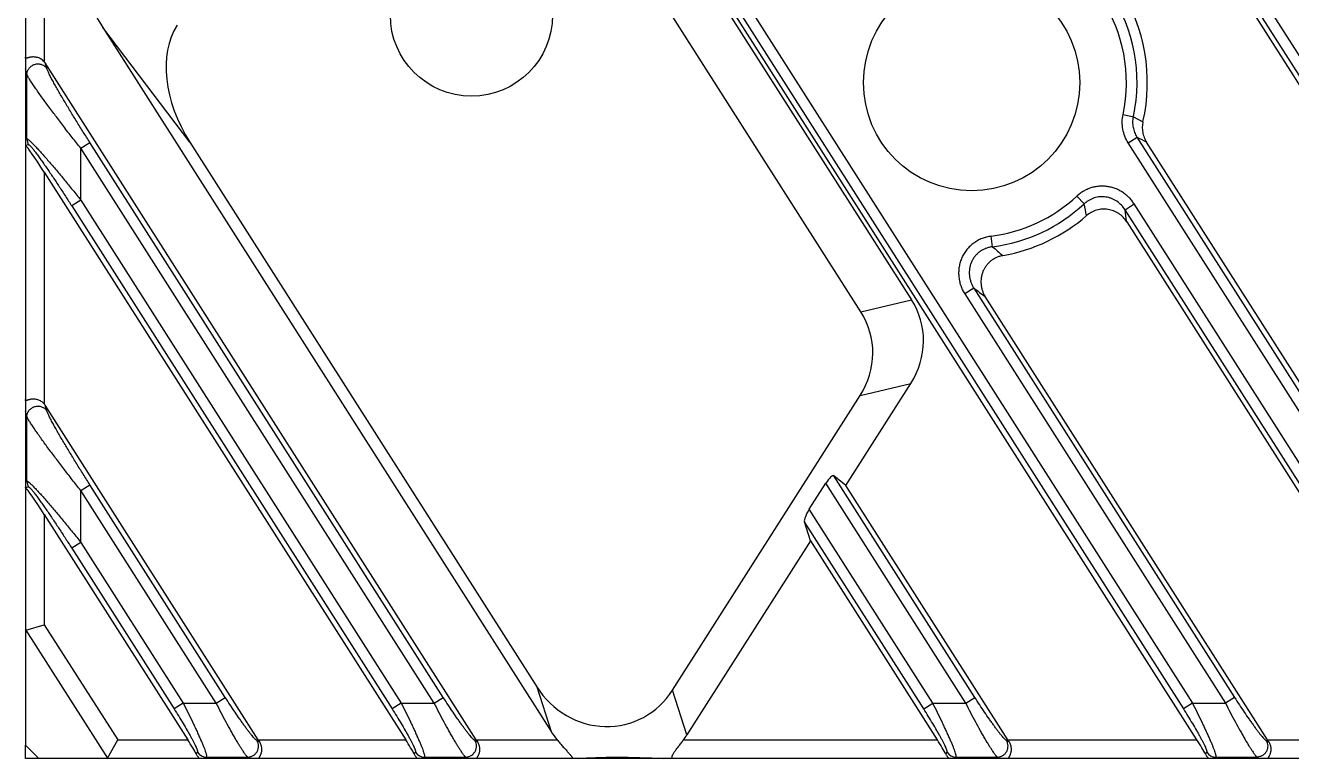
# Model space of a CAD drawing. Header units: millimetres. Extents: x 562 to 17351, y 2396 to 6995.
# Drawn here: x 2466.52 to 2513.36, y 3507.95 to 3535.07 of the extents above; entities that cross this region are included whole.
import ezdxf

# ---------------------------------------------------------------- set-up
doc = ezdxf.new("R2010")
doc.units = ezdxf.units.MM
doc.layers.add('_88746', color=7, linetype='Continuous')

msp = doc.modelspace()

# ---------------------------------------------------------------- linework, layer by layer
at = {"color": 7, "linetype": 'Continuous'}
for p, q in [((2466.52, 3845.454), (2466.52, 3508.454)), ((2470.93, 3599.905), (2529.063, 3508.654)), ((2528.56, 3509.791), (2472.544, 3597.719)), ((2528.896, 3510.005), (2472.88, 3597.933)), ((2509.855, 3508.654), (2467.22, 3575.579)), ((2468.235, 3574.333), (2509.352, 3509.791)), ((2468.571, 3574.547), (2509.688, 3510.005)), ((2484.747, 3547.764), (2499.298, 3524.924)), ((2467.22, 3545.428), (2467.22, 3533.728)), ((2497.425, 3524.477), (2486.632, 3541.418)), ((2472.605, 3530.749), (2469.381, 3534.995)), ((2469.381, 3534.995), (2485.971, 3508.954)), ((2466.579, 3533.265), (2466.52, 3533.467)), ((2483.198, 3508.654), (2467.254, 3533.681)), ((2467.313, 3533.479), (2467.254, 3533.681)), ((2466.579, 3530.873), (2466.579, 3533.265)), ((2507.12, 3531.772), (2507.505, 3531.69)), ((2507.505, 3531.69), (2507.857, 3531.511)), ((2466.52, 3530.856), (2466.579, 3530.873)), ((2466.641, 3530.659), (2466.532, 3530.627)), ((2468.571, 3530.525), (2468.907, 3530.739)), ((2481.979, 3510.219), (2468.907, 3530.739)), ((2472.605, 3530.749), (2485.436, 3510.608)), ((2507.312, 3530.727), (2507.648, 3530.941)), ((2520.513, 3510.005), (2507.312, 3530.727)), ((2520.849, 3510.219), (2507.648, 3530.941)), ((2522.068, 3508.654), (2507.991, 3530.75)), ((2481.643, 3510.005), (2468.571, 3530.525)), ((2468.571, 3528.609), (2468.571, 3530.525)), ((2467.22, 3529.641), (2480.59, 3508.654)), ((2467.22, 3529.641), (2467.22, 3521.072)), ((2505.679, 3528.468), (2505.411, 3528.757)), ((2468.571, 3528.609), (2468.235, 3528.395)), ((2468.235, 3528.395), (2480.087, 3509.791)), ((2468.571, 3528.609), (2480.423, 3510.005)), ((2507.193, 3528.256), (2507.529, 3528.47)), ((2519.292, 3510.005), (2507.529, 3528.47)), ((2518.956, 3509.791), (2507.193, 3528.256)), ((2507.257, 3527.808), (2519.459, 3508.654)), ((2502.294, 3526.886), (2502.244, 3527.276)), ((2501.603, 3525.355), (2501.266, 3525.141)), ((2501.266, 3525.141), (2510.909, 3510.005)), ((2501.603, 3525.355), (2511.245, 3510.219)), ((2512.464, 3508.654), (2502.025, 3525.04)), ((2497.425, 3524.477), (2499.298, 3524.924)), ((2496.868, 3518.059), (2499.271, 3521.83)), ((2497.397, 3521.383), (2499.271, 3521.83)), ((2490.456, 3510.487), (2497.397, 3521.383)), ((2466.579, 3520.609), (2466.52, 3520.811)), ((2475.135, 3508.654), (2467.254, 3521.025)), ((2467.313, 3520.823), (2467.254, 3521.025)), ((2466.579, 3518.217), (2466.579, 3520.609)), ((2466.52, 3518.2), (2466.579, 3518.217)), ((2466.641, 3518.003), (2466.532, 3517.971)), ((2468.571, 3517.869), (2468.907, 3518.083)), ((2473.917, 3510.219), (2468.907, 3518.083)), ((2495.514, 3517.179), (2496.124, 3518.137)), ((2501.305, 3510.005), (2496.124, 3518.137)), ((2501.641, 3510.219), (2496.418, 3518.417)), ((2496.868, 3518.059), (2496.418, 3518.417)), ((2502.86, 3508.654), (2496.868, 3518.059)), ((2473.581, 3510.005), (2468.571, 3517.869)), ((2468.571, 3515.953), (2468.571, 3517.869)), ((2500.084, 3510.005), (2495.514, 3517.179)), ((2467.22, 3516.985), (2472.527, 3508.654)), ((2467.22, 3516.985), (2467.22, 3512.899)), ((2499.748, 3509.791), (2495.336, 3516.718)), ((2495.564, 3516.011), (2495.336, 3516.718)), ((2468.571, 3515.953), (2468.235, 3515.739)), ((2468.235, 3515.739), (2472.024, 3509.791)), ((2468.571, 3515.953), (2472.36, 3510.005)), ((2495.564, 3516.011), (2490.991, 3508.833)), ((2495.564, 3516.011), (2500.251, 3508.654)), ((2466.537, 3512.7), (2467.22, 3512.899)), ((2467.22, 3512.899), (2469.937, 3508.654)), ((2466.537, 3512.7), (2469.563, 3507.971)), ((2485.436, 3510.608), (2485.971, 3508.954)), ((2473.581, 3510.005), (2473.917, 3510.219)), ((2481.643, 3510.005), (2481.979, 3510.219)), ((2490.991, 3508.833), (2490.456, 3510.487)), ((2501.305, 3510.005), (2501.641, 3510.219)), ((2511.245, 3510.219), (2510.909, 3510.005)), ((2472.36, 3510.005), (2472.024, 3509.791)), ((2472.36, 3510.005), (2473.581, 3510.005)), ((2480.423, 3510.005), (2480.087, 3509.791)), ((2480.423, 3510.005), (2481.643, 3510.005)), ((2499.748, 3509.791), (2500.084, 3510.005)), ((2500.084, 3510.005), (2501.305, 3510.005)), ((2509.688, 3510.005), (2509.352, 3509.791)), ((2509.688, 3510.005), (2510.909, 3510.005)), ((2469.563, 3507.971), (2469.937, 3508.654)), ((2469.937, 3508.654), (2472.527, 3508.654)), ((2475.192, 3508.566), (2475.084, 3508.625)), ((2475.135, 3508.654), (2480.59, 3508.654)), ((2483.255, 3508.566), (2483.146, 3508.625)), ((2483.198, 3508.654), (2486.187, 3508.654)), ((2490.867, 3508.654), (2500.251, 3508.654)), ((2502.916, 3508.566), (2502.808, 3508.625)), ((2502.86, 3508.654), (2509.855, 3508.654)), ((2512.412, 3508.625), (2512.52, 3508.566)), ((2512.464, 3508.654), (2519.459, 3508.654)), ((2466.52, 3508.454), (2467.02, 3507.954)), ((2472.843, 3508.116), (2472.888, 3508.197)), ((2480.906, 3508.116), (2480.951, 3508.197)), ((2500.568, 3508.116), (2500.612, 3508.197)), ((2510.172, 3508.116), (2510.216, 3508.197)), ((3066.52, 3507.954), (2467.02, 3507.954)), ((2473.224, 3508.013), (2473.192, 3507.954)), ((2473.224, 3508.013), (2474.748, 3508.013)), ((2474.855, 3507.954), (2474.748, 3508.013)), ((2481.287, 3508.013), (2481.254, 3507.954)), ((2481.287, 3508.013), (2482.81, 3508.013)), ((2482.918, 3507.954), (2482.81, 3508.013)), ((2500.916, 3507.954), (2500.948, 3508.013)), ((2500.948, 3508.013), (2502.472, 3508.013)), ((2502.579, 3507.954), (2502.472, 3508.013)), ((2510.552, 3508.013), (2510.52, 3507.954)), ((2510.552, 3508.013), (2512.076, 3508.013)), ((2512.076, 3508.013), (2512.183, 3507.954))]:
    msp.add_line(p, q, dxfattribs=at)
for centre, radius in [((2483.02, 3535.454), 3), ((2501.52, 3532.954), 4)]:
    msp.add_circle(centre, radius, dxfattribs=at)
for centre, radius, start, end in [((2501.52, 3532.954), 6.5, 347.1762, 77.8238), ((2501.52, 3532.954), 6.117, 348.0813, 76.9187), ((2501.52, 3532.954), 5.724, 348.0813, 76.9187), ((2466.98, 3530.874), 0.402, 180.1282, 212.3718), ((2570.843, 3643.957), 129.484, 240.7876, 240.96151), ((2501.52, 3532.954), 5.724, 277.2711, 312.8427), ((2501.52, 3532.954), 6.117, 277.2711, 312.8427), ((2473.013, 3521.393), 33.424, 11.4647, 12.2218), ((2501.52, 3532.954), 6.5, 280.2225, 310.8374), ((2450.291, 3519.93), 57.508, 7.87375, 8.32419), ((2520.115, 3547.077), 26.931, 228.5679, 229.6355), ((2524.696, 3555.869), 38.267, 232.8809, 233.6693), ((2466.98, 3518.218), 0.402, 180.1282, 212.3718), ((2473.226, 3508.415), 0.402, 212.7568, 269.7432), ((2481.288, 3508.415), 0.402, 212.7568, 269.7432), ((2500.95, 3508.415), 0.402, 212.7568, 269.7432), ((2510.554, 3508.415), 0.402, 212.7568, 269.7432)]:
    msp.add_arc(centre, radius, start, end, dxfattribs=at)
for centre, major_axis, ratio, start_param, end_param in [((2472.071, 3536.378), (-2.652, 3.493), 0.684108, 0.247768, 1.451017), ((2475.294, 3532.133), (-2.652, 3.493), 0.684108, 0.247768, 1.451017), ((2466.921, 3533.456), (-0.117, 0.402), 0.954439, -1.274405, -1.134443), ((2467.22, 3529.527), (-0.698, 1.104), 0.046753, -1.496981, -0.118001), ((2496.536, 3523.317), (3.127, 0.746), 0.933182, -0.766803, 0.312299), ((2494.663, 3522.87), (3.127, 0.746), 0.933182, -0.766803, 0.312299), ((2466.921, 3520.801), (-0.117, 0.402), 0.954439, -1.274405, -1.134443), ((2496.188, 3518.038), (0.228, 0.381), 0.239582, -0.032395, 1.451135), ((2467.22, 3516.871), (-0.698, 1.104), 0.046753, -1.496981, -0.118001), ((2495.577, 3517.08), (0.228, 0.381), 0.239582, 1.451135, 2.934665), ((2467.22, 3511.568), (-0.687, 1.129), 0.116833, -0.03135, 0.189589), ((2487.929, 3512.3), (0.977, -3.022), 0.944553, -1.302149, 0.662888), ((2472.454, 3508.654), (-0.449, 0.699), 0.073624, -2.493847, -1.618026), ((2475.208, 3508.654), (-0.449, 0.699), 0.073624, 1.523567, 1.649478), ((2480.517, 3508.654), (-0.449, 0.699), 0.073624, -2.493847, -1.618026), ((2483.271, 3508.654), (-0.449, 0.699), 0.073624, 1.523567, 1.649478), ((2488.464, 3510.646), (-0.977, 3.022), 0.944553, -4.443741, -4.326562), ((2488.464, 3510.646), (-0.977, 3.022), 0.944553, -2.54964, -2.478705), ((2500.179, 3508.654), (-0.449, 0.699), 0.073624, -2.493847, -1.618026), ((2502.932, 3508.654), (-0.449, 0.699), 0.073624, 1.523567, 1.649478), ((2509.783, 3508.654), (-0.449, 0.699), 0.073624, -2.493847, -1.618026), ((2512.536, 3508.654), (-0.449, 0.699), 0.073624, 1.523567, 1.649478), ((2469.085, 3508.654), (-0.468, 0.695), 0.186347, -3.266439, -3.0455), ((2489.409, 3507.722), (3.18, -0.087), 0.080959, 1.345204, 2.446687)]:
    msp.add_ellipse(centre, major_axis=major_axis, ratio=ratio, start_param=start_param, end_param=end_param, dxfattribs=at)
for points, knots in [([(2467.22, 3533.728), (2467.204, 3533.746), (2467.17, 3533.781), (2467.112, 3533.823), (2467.049, 3533.856), (2466.984, 3533.88), (2466.918, 3533.896), (2466.855, 3533.903), (2466.796, 3533.904), (2466.741, 3533.9), (2466.698, 3533.893), (2466.667, 3533.886), (2466.64, 3533.879), (2466.615, 3533.871), (2466.592, 3533.864), (2466.577, 3533.86), (2466.564, 3533.857), (2466.552, 3533.855), (2466.542, 3533.855), (2466.533, 3533.858), (2466.526, 3533.864), (2466.522, 3533.873), (2466.52, 3533.884), (2466.52, 3533.893), (2466.52, 3533.897)], [0, 0, 0, 0, 0.092092, 0.18383, 0.274482, 0.363041, 0.448376, 0.529457, 0.605459, 0.675766, 0.739913, 0.769539, 0.797439, 0.847676, 0.869774, 0.889641, 0.907107, 0.922074, 0.934647, 0.945489, 0.956057, 0.968087, 0.982675, 1, 1, 1, 1]), ([(2466.579, 3533.265), (2466.579, 3533.285), (2466.584, 3533.326), (2466.6, 3533.385), (2466.626, 3533.442), (2466.661, 3533.494), (2466.705, 3533.54), (2466.754, 3533.579), (2466.81, 3533.61), (2466.87, 3533.633), (2466.932, 3533.646), (2466.996, 3533.649), (2467.059, 3533.643), (2467.12, 3533.627), (2467.177, 3533.602), (2467.23, 3533.569), (2467.276, 3533.528), (2467.302, 3533.496), (2467.313, 3533.479)], [0, 0, 0, 0, 0.061113, 0.122614, 0.184534, 0.246921, 0.309743, 0.372936, 0.436398, 0.5, 0.563602, 0.627064, 0.690257, 0.753079, 0.815466, 0.877386, 0.938887, 1, 1, 1, 1]), ([(2468.907, 3530.739), (2468.825, 3530.868), (2468.661, 3531.127), (2468.42, 3531.514), (2468.224, 3531.835), (2468.071, 3532.089), (2467.96, 3532.276), (2467.852, 3532.459), (2467.748, 3532.638), (2467.65, 3532.811), (2467.558, 3532.976), (2467.487, 3533.107), (2467.436, 3533.206), (2467.402, 3533.273), (2467.372, 3533.335), (2467.347, 3533.39), (2467.33, 3533.431), (2467.319, 3533.46), (2467.315, 3533.473), (2467.313, 3533.479)], [0, 0, 0, 0, 0.145071, 0.289149, 0.431131, 0.500908, 0.569567, 0.636803, 0.702211, 0.76523, 0.825074, 0.880596, 0.906233, 0.930094, 0.951832, 0.971044, 0.987264, 0.994099, 1, 1, 1, 1]), ([(2468.571, 3530.525), (2468.465, 3530.658), (2468.254, 3530.925), (2467.944, 3531.324), (2467.692, 3531.654), (2467.497, 3531.914), (2467.356, 3532.104), (2467.22, 3532.289), (2467.091, 3532.467), (2466.971, 3532.638), (2466.86, 3532.798), (2466.776, 3532.924), (2466.716, 3533.016), (2466.678, 3533.079), (2466.644, 3533.135), (2466.616, 3533.185), (2466.597, 3533.222), (2466.585, 3533.248), (2466.581, 3533.259), (2466.579, 3533.265)], [0, 0, 0, 0, 0.151037, 0.300586, 0.447016, 0.518439, 0.588237, 0.655992, 0.721178, 0.783101, 0.840848, 0.893205, 0.916879, 0.938573, 0.958018, 0.974928, 0.989013, 0.994909, 1, 1, 1, 1]), ([(2507.312, 3530.727), (2507.263, 3530.803), (2507.18, 3530.966), (2507.105, 3531.229), (2507.081, 3531.502), (2507.101, 3531.683), (2507.12, 3531.772)], [0, 0, 0, 0, 0.249995, 0.499975, 0.749972, 1, 1, 1, 1]), ([(2507.648, 3530.941), (2507.613, 3530.996), (2507.552, 3531.112), (2507.497, 3531.3), (2507.478, 3531.496), (2507.492, 3531.627), (2507.505, 3531.69)], [0, 0, 0, 0, 0.249831, 0.499758, 0.749814, 1, 1, 1, 1]), ([(2507.857, 3531.511), (2507.843, 3531.447), (2507.826, 3531.315), (2507.842, 3531.116), (2507.896, 3530.924), (2507.956, 3530.805), (2507.991, 3530.75)], [0, 0, 0, 0, 0.249996, 0.499988, 0.749985, 1, 1, 1, 1]), ([(2466.52, 3530.626), (2466.52, 3530.626), (2466.52, 3530.628), (2466.52, 3530.63), (2466.521, 3530.631), (2466.523, 3530.632), (2466.525, 3530.631), (2466.527, 3530.631), (2466.53, 3530.629), (2466.531, 3530.628), (2466.532, 3530.627)], [0, 0, 0, 0, 0.134296, 0.239838, 0.325336, 0.408088, 0.50825, 0.637794, 0.80127, 1, 1, 1, 1]), ([(2466.579, 3530.873), (2466.581, 3530.873), (2466.585, 3530.873), (2466.593, 3530.871), (2466.603, 3530.866), (2466.615, 3530.859), (2466.628, 3530.85), (2466.649, 3530.834), (2466.679, 3530.809), (2466.718, 3530.773), (2466.763, 3530.73), (2466.812, 3530.681), (2466.865, 3530.626), (2466.922, 3530.567), (2467.003, 3530.479), (2467.11, 3530.361), (2467.243, 3530.211), (2467.382, 3530.051), (2467.525, 3529.884), (2467.671, 3529.711), (2467.82, 3529.534), (2467.969, 3529.353), (2468.119, 3529.169), (2468.321, 3528.922), (2468.471, 3528.734), (2468.571, 3528.609)], [0, 0, 0, 0, 0.002036, 0.004765, 0.008306, 0.012701, 0.017956, 0.024063, 0.038745, 0.05652, 0.077106, 0.100208, 0.125538, 0.152825, 0.181822, 0.244102, 0.310933, 0.381227, 0.454167, 0.529124, 0.605619, 0.683271, 0.76177, 0.840872, 1, 1, 1, 1]), ([(2466.641, 3530.659), (2466.643, 3530.659), (2466.646, 3530.659), (2466.65, 3530.658), (2466.656, 3530.655), (2466.664, 3530.65), (2466.674, 3530.642), (2466.686, 3530.631), (2466.7, 3530.617), (2466.715, 3530.602), (2466.738, 3530.577), (2466.769, 3530.54), (2466.808, 3530.492), (2466.851, 3530.437), (2466.897, 3530.377), (2466.945, 3530.313), (2467.013, 3530.221), (2467.101, 3530.099), (2467.208, 3529.946), (2467.319, 3529.786), (2467.431, 3529.621), (2467.545, 3529.452), (2467.66, 3529.28), (2467.775, 3529.106), (2467.89, 3528.93), (2468.044, 3528.693), (2468.159, 3528.514), (2468.235, 3528.395)], [0, 0, 0, 0, 0.001988, 0.003277, 0.004801, 0.008605, 0.013451, 0.019328, 0.026206, 0.034036, 0.042764, 0.062675, 0.085465, 0.110691, 0.137955, 0.166932, 0.197336, 0.261568, 0.329268, 0.399486, 0.471568, 0.545042, 0.619552, 0.694837, 0.77068, 0.84692, 1, 1, 1, 1]), ([(2507.529, 3528.47), (2507.502, 3528.513), (2507.443, 3528.596), (2507.341, 3528.71), (2507.228, 3528.813), (2507.105, 3528.903), (2506.973, 3528.979), (2506.833, 3529.04), (2506.687, 3529.086), (2506.537, 3529.116), (2506.385, 3529.128), (2506.232, 3529.124), (2506.081, 3529.103), (2505.933, 3529.065), (2505.79, 3529.011), (2505.655, 3528.941), (2505.527, 3528.857), (2505.449, 3528.792), (2505.411, 3528.757)], [0, 0, 0, 0, 0.062497, 0.125003, 0.187501, 0.250001, 0.312501, 0.375, 0.437499, 0.499998, 0.562496, 0.624995, 0.687494, 0.749993, 0.812493, 0.874992, 0.937501, 1, 1, 1, 1]), ([(2507.193, 3528.256), (2507.154, 3528.318), (2507.064, 3528.433), (2506.923, 3528.551), (2506.798, 3528.625), (2506.698, 3528.67), (2506.594, 3528.704), (2506.486, 3528.726), (2506.377, 3528.736), (2506.268, 3528.734), (2506.159, 3528.718), (2506.053, 3528.691), (2505.95, 3528.652), (2505.853, 3528.602), (2505.762, 3528.541), (2505.706, 3528.493), (2505.679, 3528.468)], [0, 0, 0, 0, 0.124684, 0.249432, 0.311928, 0.374444, 0.436979, 0.49953, 0.562094, 0.624665, 0.687241, 0.749813, 0.81238, 0.874933, 0.937481, 1, 1, 1, 1]), ([(2507.257, 3527.808), (2507.218, 3527.868), (2507.129, 3527.981), (2506.964, 3528.117), (2506.774, 3528.216), (2506.566, 3528.272), (2506.352, 3528.282), (2506.14, 3528.246), (2505.942, 3528.164), (2505.824, 3528.083), (2505.77, 3528.036)], [0, 0, 0, 0, 0.125015, 0.250019, 0.37502, 0.500016, 0.62501, 0.750003, 0.874997, 1, 1, 1, 1]), ([(2502.244, 3527.276), (2502.186, 3527.269), (2502.071, 3527.247), (2501.904, 3527.193), (2501.745, 3527.118), (2501.597, 3527.024), (2501.462, 3526.911), (2501.342, 3526.783), (2501.24, 3526.639), (2501.158, 3526.484), (2501.096, 3526.32), (2501.056, 3526.149), (2501.037, 3525.974), (2501.04, 3525.799), (2501.066, 3525.625), (2501.112, 3525.455), (2501.178, 3525.293), (2501.235, 3525.19), (2501.266, 3525.141)], [0, 0, 0, 0, 0.062499, 0.124999, 0.187498, 0.249996, 0.312494, 0.374992, 0.437489, 0.499987, 0.562486, 0.624984, 0.687484, 0.749984, 0.812486, 0.874987, 0.937496, 1, 1, 1, 1]), ([(2502.294, 3526.886), (2502.252, 3526.881), (2502.169, 3526.866), (2502.048, 3526.829), (2501.933, 3526.776), (2501.826, 3526.709), (2501.729, 3526.628), (2501.643, 3526.536), (2501.57, 3526.432), (2501.511, 3526.32), (2501.468, 3526.201), (2501.44, 3526.077), (2501.429, 3525.952), (2501.434, 3525.825), (2501.454, 3525.701), (2501.489, 3525.579), (2501.538, 3525.463), (2501.58, 3525.39), (2501.603, 3525.355)], [0, 0, 0, 0, 0.062458, 0.12495, 0.187471, 0.250018, 0.312584, 0.375161, 0.43774, 0.500313, 0.56287, 0.625405, 0.687911, 0.750387, 0.812832, 0.875244, 0.937637, 1, 1, 1, 1]), ([(2502.673, 3526.557), (2502.633, 3526.55), (2502.554, 3526.531), (2502.44, 3526.487), (2502.331, 3526.431), (2502.231, 3526.361), (2502.14, 3526.279), (2502.06, 3526.187), (2501.992, 3526.085), (2501.938, 3525.976), (2501.898, 3525.86), (2501.872, 3525.741), (2501.861, 3525.619), (2501.865, 3525.497), (2501.883, 3525.376), (2501.916, 3525.259), (2501.963, 3525.146), (2502.003, 3525.074), (2502.025, 3525.04)], [0, 0, 0, 0, 0.062495, 0.125002, 0.187499, 0.249998, 0.312497, 0.374997, 0.437497, 0.499996, 0.562495, 0.624995, 0.687496, 0.749997, 0.812498, 0.874995, 0.937504, 1, 1, 1, 1]), ([(2467.22, 3521.072), (2467.204, 3521.09), (2467.17, 3521.125), (2467.112, 3521.167), (2467.049, 3521.2), (2466.984, 3521.224), (2466.918, 3521.24), (2466.855, 3521.247), (2466.796, 3521.248), (2466.741, 3521.244), (2466.698, 3521.237), (2466.667, 3521.23), (2466.64, 3521.223), (2466.615, 3521.215), (2466.592, 3521.208), (2466.577, 3521.204), (2466.564, 3521.201), (2466.552, 3521.199), (2466.542, 3521.199), (2466.533, 3521.202), (2466.526, 3521.208), (2466.522, 3521.217), (2466.52, 3521.228), (2466.52, 3521.237), (2466.52, 3521.241)], [0, 0, 0, 0, 0.092092, 0.18383, 0.274482, 0.363041, 0.448376, 0.529457, 0.605459, 0.675766, 0.739913, 0.769539, 0.797439, 0.847676, 0.869774, 0.889641, 0.907107, 0.922074, 0.934647, 0.945489, 0.956057, 0.968087, 0.982675, 1, 1, 1, 1]), ([(2466.579, 3520.609), (2466.579, 3520.629), (2466.584, 3520.67), (2466.6, 3520.729), (2466.626, 3520.786), (2466.661, 3520.838), (2466.705, 3520.884), (2466.754, 3520.923), (2466.81, 3520.954), (2466.87, 3520.977), (2466.932, 3520.99), (2466.996, 3520.993), (2467.059, 3520.987), (2467.12, 3520.971), (2467.177, 3520.946), (2467.23, 3520.913), (2467.276, 3520.872), (2467.302, 3520.84), (2467.313, 3520.823)], [0, 0, 0, 0, 0.061113, 0.122614, 0.184534, 0.246921, 0.309743, 0.372936, 0.436398, 0.5, 0.563602, 0.627064, 0.690257, 0.753079, 0.815466, 0.877386, 0.938887, 1, 1, 1, 1]), ([(2468.907, 3518.083), (2468.825, 3518.212), (2468.661, 3518.471), (2468.42, 3518.858), (2468.224, 3519.179), (2468.071, 3519.433), (2467.96, 3519.62), (2467.852, 3519.803), (2467.748, 3519.982), (2467.65, 3520.155), (2467.558, 3520.32), (2467.487, 3520.452), (2467.436, 3520.55), (2467.402, 3520.617), (2467.372, 3520.679), (2467.347, 3520.734), (2467.33, 3520.775), (2467.319, 3520.804), (2467.315, 3520.817), (2467.313, 3520.823)], [0, 0, 0, 0, 0.145071, 0.289149, 0.431131, 0.500908, 0.569567, 0.636803, 0.702211, 0.76523, 0.825074, 0.880596, 0.906233, 0.930094, 0.951832, 0.971044, 0.987264, 0.994099, 1, 1, 1, 1]), ([(2468.571, 3517.869), (2468.465, 3518.002), (2468.254, 3518.269), (2467.944, 3518.668), (2467.692, 3518.998), (2467.497, 3519.258), (2467.356, 3519.448), (2467.22, 3519.633), (2467.091, 3519.811), (2466.971, 3519.982), (2466.86, 3520.142), (2466.776, 3520.268), (2466.716, 3520.361), (2466.678, 3520.423), (2466.644, 3520.479), (2466.616, 3520.529), (2466.597, 3520.566), (2466.585, 3520.592), (2466.581, 3520.603), (2466.579, 3520.609)], [0, 0, 0, 0, 0.151037, 0.300586, 0.447016, 0.518439, 0.588237, 0.655992, 0.721178, 0.783101, 0.840848, 0.893205, 0.916879, 0.938573, 0.958018, 0.974928, 0.989013, 0.994909, 1, 1, 1, 1]), ([(2466.579, 3518.217), (2466.581, 3518.217), (2466.585, 3518.217), (2466.593, 3518.215), (2466.603, 3518.21), (2466.615, 3518.203), (2466.628, 3518.194), (2466.649, 3518.178), (2466.679, 3518.153), (2466.718, 3518.117), (2466.763, 3518.075), (2466.812, 3518.025), (2466.865, 3517.971), (2466.922, 3517.911), (2467.003, 3517.823), (2467.11, 3517.705), (2467.243, 3517.555), (2467.382, 3517.395), (2467.525, 3517.228), (2467.671, 3517.055), (2467.82, 3516.878), (2467.969, 3516.697), (2468.119, 3516.513), (2468.321, 3516.266), (2468.471, 3516.078), (2468.571, 3515.953)], [0, 0, 0, 0, 0.002036, 0.004765, 0.008306, 0.012701, 0.017956, 0.024063, 0.038745, 0.05652, 0.077106, 0.100208, 0.125538, 0.152825, 0.181822, 0.244102, 0.310933, 0.381227, 0.454167, 0.529124, 0.605619, 0.683271, 0.76177, 0.840872, 1, 1, 1, 1]), ([(2466.641, 3518.003), (2466.643, 3518.003), (2466.646, 3518.003), (2466.65, 3518.002), (2466.656, 3517.999), (2466.664, 3517.994), (2466.674, 3517.986), (2466.686, 3517.975), (2466.7, 3517.961), (2466.715, 3517.946), (2466.738, 3517.921), (2466.769, 3517.885), (2466.808, 3517.836), (2466.851, 3517.781), (2466.897, 3517.721), (2466.945, 3517.657), (2467.013, 3517.565), (2467.101, 3517.443), (2467.208, 3517.29), (2467.319, 3517.13), (2467.431, 3516.965), (2467.545, 3516.796), (2467.66, 3516.624), (2467.775, 3516.45), (2467.89, 3516.274), (2468.044, 3516.037), (2468.159, 3515.858), (2468.235, 3515.739)], [0, 0, 0, 0, 0.001988, 0.003277, 0.004801, 0.008605, 0.013451, 0.019328, 0.026206, 0.034036, 0.042764, 0.062675, 0.085465, 0.110691, 0.137955, 0.166932, 0.197336, 0.261568, 0.329268, 0.399486, 0.471568, 0.545042, 0.619552, 0.694837, 0.77068, 0.84692, 1, 1, 1, 1]), ([(2466.52, 3517.97), (2466.52, 3517.97), (2466.52, 3517.972), (2466.52, 3517.974), (2466.521, 3517.975), (2466.523, 3517.976), (2466.525, 3517.976), (2466.527, 3517.975), (2466.53, 3517.973), (2466.531, 3517.972), (2466.532, 3517.971)], [0, 0, 0, 0, 0.134296, 0.239838, 0.325336, 0.408088, 0.50825, 0.637794, 0.80127, 1, 1, 1, 1]), ([(2475.084, 3508.625), (2475.079, 3508.628), (2475.068, 3508.635), (2475.051, 3508.649), (2475.032, 3508.666), (2475.011, 3508.687), (2474.987, 3508.712), (2474.951, 3508.752), (2474.902, 3508.809), (2474.839, 3508.887), (2474.77, 3508.976), (2474.696, 3509.075), (2474.617, 3509.181), (2474.535, 3509.295), (2474.421, 3509.459), (2474.273, 3509.674), (2474.095, 3509.942), (2473.976, 3510.126), (2473.917, 3510.219)], [0, 0, 0, 0, 0.008615, 0.019455, 0.032505, 0.047714, 0.065009, 0.084305, 0.128526, 0.179599, 0.236742, 0.299202, 0.366274, 0.437309, 0.511707, 0.668418, 0.832402, 1, 1, 1, 1]), ([(2483.146, 3508.625), (2483.141, 3508.628), (2483.131, 3508.635), (2483.114, 3508.649), (2483.095, 3508.666), (2483.073, 3508.687), (2483.05, 3508.712), (2483.014, 3508.752), (2482.965, 3508.809), (2482.902, 3508.887), (2482.832, 3508.976), (2482.758, 3509.075), (2482.68, 3509.181), (2482.598, 3509.295), (2482.483, 3509.459), (2482.336, 3509.674), (2482.158, 3509.942), (2482.039, 3510.126), (2481.979, 3510.219)], [0, 0, 0, 0, 0.008615, 0.019455, 0.032505, 0.047714, 0.065009, 0.084305, 0.128526, 0.179599, 0.236742, 0.299202, 0.366274, 0.437309, 0.511707, 0.668418, 0.832402, 1, 1, 1, 1]), ([(2502.808, 3508.625), (2502.803, 3508.628), (2502.792, 3508.635), (2502.775, 3508.649), (2502.756, 3508.666), (2502.735, 3508.687), (2502.711, 3508.712), (2502.676, 3508.752), (2502.626, 3508.809), (2502.563, 3508.887), (2502.494, 3508.976), (2502.42, 3509.075), (2502.342, 3509.181), (2502.26, 3509.295), (2502.145, 3509.459), (2501.998, 3509.674), (2501.819, 3509.942), (2501.7, 3510.126), (2501.641, 3510.219)], [0, 0, 0, 0, 0.008615, 0.019455, 0.032505, 0.047714, 0.065009, 0.084305, 0.128526, 0.179599, 0.236742, 0.299202, 0.366274, 0.437309, 0.511707, 0.668418, 0.832402, 1, 1, 1, 1]), ([(2511.245, 3510.219), (2511.304, 3510.126), (2511.423, 3509.942), (2511.602, 3509.674), (2511.749, 3509.459), (2511.864, 3509.295), (2511.946, 3509.181), (2512.024, 3509.075), (2512.098, 3508.976), (2512.167, 3508.887), (2512.231, 3508.809), (2512.28, 3508.752), (2512.315, 3508.712), (2512.339, 3508.687), (2512.36, 3508.666), (2512.38, 3508.649), (2512.396, 3508.635), (2512.407, 3508.628), (2512.412, 3508.625)], [0, 0, 0, 0, 0.1676, 0.331584, 0.488296, 0.562693, 0.633727, 0.700799, 0.763258, 0.8204, 0.871473, 0.915693, 0.93499, 0.952285, 0.967494, 0.980544, 0.991384, 1, 1, 1, 1]), ([(2472.024, 3509.791), (2472.081, 3509.701), (2472.193, 3509.523), (2472.355, 3509.258), (2472.483, 3509.042), (2472.577, 3508.876), (2472.642, 3508.76), (2472.701, 3508.652), (2472.753, 3508.551), (2472.798, 3508.461), (2472.83, 3508.392), (2472.851, 3508.343), (2472.864, 3508.311), (2472.874, 3508.283), (2472.882, 3508.258), (2472.888, 3508.238), (2472.89, 3508.223), (2472.891, 3508.213), (2472.89, 3508.205), (2472.889, 3508.2), (2472.888, 3508.197)], [0, 0, 0, 0, 0.175673, 0.347519, 0.511196, 0.588381, 0.661487, 0.7297, 0.792145, 0.847915, 0.896102, 0.917087, 0.935869, 0.952372, 0.966531, 0.978313, 0.987727, 0.991571, 0.994868, 1, 1, 1, 1]), ([(2472.36, 3510.005), (2472.419, 3509.89), (2472.534, 3509.661), (2472.673, 3509.376), (2472.779, 3509.153), (2472.853, 3508.994), (2472.922, 3508.842), (2472.986, 3508.698), (2473.044, 3508.563), (2473.095, 3508.44), (2473.139, 3508.33), (2473.174, 3508.234), (2473.198, 3508.164), (2473.212, 3508.116), (2473.219, 3508.086), (2473.224, 3508.061), (2473.227, 3508.041), (2473.227, 3508.027), (2473.226, 3508.018), (2473.225, 3508.014), (2473.224, 3508.013)], [0, 0, 0, 0, 0.17863, 0.352747, 0.436605, 0.51745, 0.594578, 0.667244, 0.734677, 0.796087, 0.850691, 0.897742, 0.936571, 0.952732, 0.966652, 0.978305, 0.98769, 0.994858, 0.997662, 1, 1, 1, 1]), ([(2474.748, 3508.013), (2474.743, 3508.016), (2474.732, 3508.025), (2474.716, 3508.041), (2474.698, 3508.062), (2474.677, 3508.087), (2474.654, 3508.116), (2474.62, 3508.164), (2474.572, 3508.234), (2474.51, 3508.329), (2474.442, 3508.438), (2474.368, 3508.56), (2474.29, 3508.692), (2474.208, 3508.835), (2474.092, 3509.04), (2473.943, 3509.313), (2473.762, 3509.653), (2473.641, 3509.887), (2473.581, 3510.005)], [0, 0, 0, 0, 0.007664, 0.017477, 0.029447, 0.043543, 0.059716, 0.077906, 0.120046, 0.169342, 0.22513, 0.286734, 0.353486, 0.424739, 0.49987, 0.659399, 0.827544, 1, 1, 1, 1]), ([(2480.087, 3509.791), (2480.144, 3509.701), (2480.256, 3509.523), (2480.418, 3509.258), (2480.545, 3509.042), (2480.64, 3508.876), (2480.705, 3508.76), (2480.763, 3508.652), (2480.816, 3508.551), (2480.861, 3508.461), (2480.893, 3508.392), (2480.914, 3508.343), (2480.927, 3508.311), (2480.937, 3508.283), (2480.945, 3508.258), (2480.95, 3508.238), (2480.953, 3508.223), (2480.953, 3508.213), (2480.953, 3508.205), (2480.952, 3508.2), (2480.951, 3508.197)], [0, 0, 0, 0, 0.175673, 0.347519, 0.511196, 0.588381, 0.661487, 0.7297, 0.792145, 0.847915, 0.896102, 0.917087, 0.935869, 0.952372, 0.966531, 0.978313, 0.987727, 0.991571, 0.994868, 1, 1, 1, 1]), ([(2480.423, 3510.005), (2480.482, 3509.89), (2480.597, 3509.661), (2480.736, 3509.376), (2480.841, 3509.153), (2480.915, 3508.994), (2480.985, 3508.842), (2481.049, 3508.698), (2481.107, 3508.563), (2481.158, 3508.44), (2481.202, 3508.33), (2481.237, 3508.234), (2481.26, 3508.164), (2481.274, 3508.116), (2481.282, 3508.086), (2481.287, 3508.061), (2481.289, 3508.041), (2481.29, 3508.027), (2481.288, 3508.018), (2481.287, 3508.014), (2481.287, 3508.013)], [0, 0, 0, 0, 0.17863, 0.352747, 0.436605, 0.51745, 0.594578, 0.667244, 0.734677, 0.796087, 0.850691, 0.897742, 0.936571, 0.952732, 0.966652, 0.978305, 0.98769, 0.994858, 0.997662, 1, 1, 1, 1]), ([(2482.81, 3508.013), (2482.805, 3508.016), (2482.795, 3508.025), (2482.779, 3508.041), (2482.76, 3508.062), (2482.74, 3508.087), (2482.717, 3508.116), (2482.682, 3508.164), (2482.634, 3508.234), (2482.573, 3508.329), (2482.504, 3508.438), (2482.431, 3508.56), (2482.353, 3508.692), (2482.271, 3508.835), (2482.155, 3509.04), (2482.006, 3509.313), (2481.824, 3509.653), (2481.704, 3509.887), (2481.643, 3510.005)], [0, 0, 0, 0, 0.007664, 0.017477, 0.029447, 0.043543, 0.059716, 0.077906, 0.120046, 0.169342, 0.22513, 0.286734, 0.353486, 0.424739, 0.49987, 0.659399, 0.827544, 1, 1, 1, 1]), ([(2500.612, 3508.197), (2500.614, 3508.2), (2500.615, 3508.205), (2500.615, 3508.213), (2500.614, 3508.223), (2500.612, 3508.238), (2500.607, 3508.258), (2500.599, 3508.283), (2500.588, 3508.311), (2500.576, 3508.343), (2500.554, 3508.392), (2500.522, 3508.461), (2500.477, 3508.551), (2500.425, 3508.652), (2500.366, 3508.76), (2500.301, 3508.876), (2500.207, 3509.042), (2500.079, 3509.258), (2499.918, 3509.523), (2499.805, 3509.701), (2499.748, 3509.791)], [0, 0, 0, 0, 0.005131, 0.008428, 0.012271, 0.021684, 0.033464, 0.047622, 0.064124, 0.082905, 0.10389, 0.152077, 0.207846, 0.270293, 0.338506, 0.411613, 0.488798, 0.652475, 0.824325, 1, 1, 1, 1]), ([(2500.948, 3508.013), (2500.949, 3508.014), (2500.95, 3508.018), (2500.951, 3508.027), (2500.951, 3508.041), (2500.948, 3508.061), (2500.943, 3508.086), (2500.936, 3508.116), (2500.922, 3508.164), (2500.899, 3508.234), (2500.863, 3508.33), (2500.82, 3508.44), (2500.769, 3508.563), (2500.711, 3508.697), (2500.647, 3508.842), (2500.577, 3508.994), (2500.503, 3509.153), (2500.397, 3509.376), (2500.258, 3509.661), (2500.143, 3509.89), (2500.084, 3510.005)], [0, 0, 0, 0, 0.002337, 0.005141, 0.012309, 0.021692, 0.033343, 0.047262, 0.063422, 0.102249, 0.149298, 0.203902, 0.265312, 0.332745, 0.405412, 0.48254, 0.563386, 0.647245, 0.821366, 1, 1, 1, 1]), ([(2502.472, 3508.013), (2502.467, 3508.016), (2502.457, 3508.025), (2502.44, 3508.041), (2502.422, 3508.062), (2502.401, 3508.087), (2502.379, 3508.116), (2502.344, 3508.164), (2502.296, 3508.234), (2502.234, 3508.329), (2502.166, 3508.438), (2502.093, 3508.56), (2502.014, 3508.692), (2501.932, 3508.835), (2501.817, 3509.04), (2501.667, 3509.313), (2501.486, 3509.653), (2501.365, 3509.887), (2501.305, 3510.005)], [0, 0, 0, 0, 0.007664, 0.017477, 0.029447, 0.043543, 0.059716, 0.077906, 0.120046, 0.169342, 0.22513, 0.286734, 0.353486, 0.424739, 0.49987, 0.659399, 0.827544, 1, 1, 1, 1]), ([(2509.352, 3509.791), (2509.41, 3509.701), (2509.522, 3509.523), (2509.684, 3509.258), (2509.811, 3509.042), (2509.906, 3508.876), (2509.97, 3508.76), (2510.029, 3508.652), (2510.081, 3508.551), (2510.126, 3508.461), (2510.159, 3508.392), (2510.18, 3508.343), (2510.192, 3508.311), (2510.203, 3508.283), (2510.211, 3508.258), (2510.216, 3508.238), (2510.219, 3508.223), (2510.219, 3508.213), (2510.219, 3508.205), (2510.218, 3508.2), (2510.216, 3508.197)], [0, 0, 0, 0, 0.175673, 0.347519, 0.511196, 0.588381, 0.661487, 0.7297, 0.792145, 0.847915, 0.896102, 0.917087, 0.935869, 0.952372, 0.966531, 0.978313, 0.987727, 0.991571, 0.994868, 1, 1, 1, 1]), ([(2509.688, 3510.005), (2509.747, 3509.89), (2509.862, 3509.661), (2510.001, 3509.376), (2510.107, 3509.153), (2510.181, 3508.994), (2510.251, 3508.842), (2510.315, 3508.698), (2510.373, 3508.563), (2510.424, 3508.44), (2510.467, 3508.33), (2510.503, 3508.234), (2510.526, 3508.164), (2510.54, 3508.116), (2510.547, 3508.086), (2510.552, 3508.061), (2510.555, 3508.041), (2510.555, 3508.027), (2510.554, 3508.018), (2510.553, 3508.014), (2510.552, 3508.013)], [0, 0, 0, 0, 0.17863, 0.352747, 0.436605, 0.51745, 0.594578, 0.667244, 0.734677, 0.796087, 0.850691, 0.897742, 0.936571, 0.952732, 0.966652, 0.978305, 0.98769, 0.994858, 0.997662, 1, 1, 1, 1]), ([(2510.909, 3510.005), (2510.969, 3509.887), (2511.09, 3509.653), (2511.271, 3509.313), (2511.421, 3509.04), (2511.537, 3508.835), (2511.619, 3508.692), (2511.697, 3508.56), (2511.77, 3508.438), (2511.838, 3508.329), (2511.9, 3508.234), (2511.948, 3508.164), (2511.983, 3508.116), (2512.006, 3508.087), (2512.026, 3508.062), (2512.045, 3508.041), (2512.061, 3508.025), (2512.071, 3508.016), (2512.076, 3508.013)], [0, 0, 0, 0, 0.172457, 0.340604, 0.500133, 0.575264, 0.646516, 0.713267, 0.77487, 0.830657, 0.879953, 0.922093, 0.940283, 0.956456, 0.970552, 0.982522, 0.992336, 1, 1, 1, 1]), ([(2474.748, 3508.013), (2474.782, 3508.013), (2474.853, 3508.024), (2474.95, 3508.067), (2475.033, 3508.134), (2475.097, 3508.22), (2475.135, 3508.32), (2475.147, 3508.426), (2475.131, 3508.531), (2475.102, 3508.596), (2475.084, 3508.625)], [0, 0, 0, 0, 0.124309, 0.249137, 0.374435, 0.5, 0.625565, 0.750863, 0.875691, 1, 1, 1, 1]), ([(2482.81, 3508.013), (2482.845, 3508.013), (2482.915, 3508.024), (2483.013, 3508.067), (2483.096, 3508.134), (2483.159, 3508.22), (2483.198, 3508.32), (2483.21, 3508.426), (2483.194, 3508.531), (2483.165, 3508.596), (2483.146, 3508.625)], [0, 0, 0, 0, 0.124309, 0.249137, 0.374435, 0.5, 0.625565, 0.750863, 0.875691, 1, 1, 1, 1]), ([(2486.187, 3508.654), (2486.22, 3508.612), (2486.288, 3508.531), (2486.374, 3508.433), (2486.443, 3508.357), (2486.493, 3508.302), (2486.542, 3508.249), (2486.589, 3508.198), (2486.632, 3508.15), (2486.671, 3508.105), (2486.7, 3508.069), (2486.719, 3508.042), (2486.731, 3508.025), (2486.74, 3508.009), (2486.747, 3507.995), (2486.75, 3507.984), (2486.751, 3507.977), (2486.751, 3507.97), (2486.75, 3507.965), (2486.747, 3507.961), (2486.743, 3507.957), (2486.735, 3507.954), (2486.729, 3507.954), (2486.726, 3507.954)], [0, 0, 0, 0, 0.172719, 0.342367, 0.425093, 0.505837, 0.584035, 0.658977, 0.729688, 0.79485, 0.852716, 0.878254, 0.901145, 0.921127, 0.938022, 0.951788, 0.957578, 0.962721, 0.971527, 0.975609, 0.979745, 0.988888, 1, 1, 1, 1]), ([(2490.508, 3507.954), (2490.503, 3507.954), (2490.493, 3507.954), (2490.478, 3507.957), (2490.465, 3507.961), (2490.455, 3507.968), (2490.446, 3507.977), (2490.441, 3507.988), (2490.438, 3508.002), (2490.438, 3508.017), (2490.441, 3508.033), (2490.446, 3508.052), (2490.454, 3508.072), (2490.468, 3508.102), (2490.49, 3508.141), (2490.522, 3508.19), (2490.558, 3508.243), (2490.598, 3508.297), (2490.641, 3508.354), (2490.685, 3508.412), (2490.73, 3508.471), (2490.791, 3508.552), (2490.837, 3508.613), (2490.867, 3508.654)], [0, 0, 0, 0, 0.018318, 0.034994, 0.050147, 0.06412, 0.077534, 0.091254, 0.106184, 0.12305, 0.142293, 0.164098, 0.188457, 0.215246, 0.275292, 0.342515, 0.415297, 0.492326, 0.572614, 0.655373, 0.739981, 0.82593, 1, 1, 1, 1]), ([(2502.472, 3508.013), (2502.507, 3508.013), (2502.577, 3508.024), (2502.674, 3508.067), (2502.758, 3508.134), (2502.821, 3508.22), (2502.86, 3508.32), (2502.871, 3508.426), (2502.855, 3508.531), (2502.826, 3508.596), (2502.808, 3508.625)], [0, 0, 0, 0, 0.124309, 0.249137, 0.374435, 0.5, 0.625565, 0.750863, 0.875691, 1, 1, 1, 1]), ([(2512.412, 3508.625), (2512.43, 3508.596), (2512.459, 3508.531), (2512.476, 3508.426), (2512.464, 3508.32), (2512.425, 3508.22), (2512.362, 3508.134), (2512.279, 3508.067), (2512.181, 3508.024), (2512.111, 3508.013), (2512.076, 3508.013)], [0, 0, 0, 0, 0.124309, 0.249137, 0.374435, 0.5, 0.625565, 0.750863, 0.875691, 1, 1, 1, 1]), ([(2475.181, 3507.954), (2475.178, 3507.954), (2475.174, 3507.954), (2475.169, 3507.955), (2475.167, 3507.957), (2475.164, 3507.958), (2475.162, 3507.961), (2475.161, 3507.965), (2475.162, 3507.969), (2475.163, 3507.974), (2475.165, 3507.981), (2475.17, 3507.99), (2475.176, 3508.001), (2475.183, 3508.013), (2475.191, 3508.026), (2475.199, 3508.041), (2475.21, 3508.062), (2475.224, 3508.092), (2475.24, 3508.132), (2475.253, 3508.176), (2475.263, 3508.225), (2475.268, 3508.277), (2475.268, 3508.334), (2475.261, 3508.392), (2475.247, 3508.452), (2475.224, 3508.511), (2475.204, 3508.548), (2475.192, 3508.566)], [0, 0, 0, 0, 0.012577, 0.017811, 0.022415, 0.026524, 0.030371, 0.038422, 0.043171, 0.048577, 0.06156, 0.077442, 0.095999, 0.116978, 0.140127, 0.165209, 0.192065, 0.250601, 0.315018, 0.384942, 0.460136, 0.540384, 0.625394, 0.714676, 0.807485, 0.902935, 1, 1, 1, 1]), ([(2483.244, 3507.954), (2483.241, 3507.954), (2483.237, 3507.954), (2483.232, 3507.955), (2483.229, 3507.957), (2483.227, 3507.958), (2483.225, 3507.961), (2483.224, 3507.965), (2483.224, 3507.969), (2483.225, 3507.974), (2483.228, 3507.981), (2483.233, 3507.99), (2483.239, 3508.001), (2483.246, 3508.013), (2483.253, 3508.026), (2483.261, 3508.041), (2483.273, 3508.062), (2483.287, 3508.092), (2483.302, 3508.132), (2483.315, 3508.176), (2483.325, 3508.225), (2483.331, 3508.277), (2483.331, 3508.334), (2483.324, 3508.392), (2483.31, 3508.452), (2483.287, 3508.511), (2483.266, 3508.548), (2483.255, 3508.566)], [0, 0, 0, 0, 0.012577, 0.017811, 0.022415, 0.026524, 0.030371, 0.038422, 0.043171, 0.048577, 0.06156, 0.077442, 0.095999, 0.116978, 0.140127, 0.165209, 0.192065, 0.250601, 0.315018, 0.384942, 0.460136, 0.540384, 0.625394, 0.714676, 0.807485, 0.902935, 1, 1, 1, 1]), ([(2502.905, 3507.954), (2502.902, 3507.954), (2502.898, 3507.954), (2502.894, 3507.955), (2502.891, 3507.957), (2502.889, 3507.958), (2502.886, 3507.961), (2502.886, 3507.965), (2502.886, 3507.969), (2502.887, 3507.974), (2502.89, 3507.981), (2502.894, 3507.99), (2502.9, 3508.001), (2502.907, 3508.013), (2502.915, 3508.026), (2502.923, 3508.041), (2502.934, 3508.062), (2502.948, 3508.092), (2502.964, 3508.132), (2502.977, 3508.176), (2502.987, 3508.225), (2502.992, 3508.277), (2502.992, 3508.334), (2502.985, 3508.392), (2502.971, 3508.452), (2502.949, 3508.511), (2502.928, 3508.548), (2502.916, 3508.566)], [0, 0, 0, 0, 0.012577, 0.017811, 0.022415, 0.026524, 0.030371, 0.038422, 0.043171, 0.048577, 0.06156, 0.077442, 0.095999, 0.116978, 0.140127, 0.165209, 0.192065, 0.250601, 0.315018, 0.384942, 0.460136, 0.540384, 0.625394, 0.714676, 0.807485, 0.902935, 1, 1, 1, 1]), ([(2512.509, 3507.954), (2512.506, 3507.954), (2512.503, 3507.954), (2512.498, 3507.955), (2512.495, 3507.957), (2512.493, 3507.958), (2512.49, 3507.961), (2512.49, 3507.965), (2512.49, 3507.969), (2512.491, 3507.974), (2512.494, 3507.981), (2512.498, 3507.99), (2512.504, 3508.001), (2512.511, 3508.013), (2512.519, 3508.026), (2512.527, 3508.041), (2512.538, 3508.062), (2512.552, 3508.092), (2512.568, 3508.132), (2512.581, 3508.176), (2512.591, 3508.225), (2512.596, 3508.277), (2512.596, 3508.334), (2512.59, 3508.392), (2512.575, 3508.452), (2512.553, 3508.511), (2512.532, 3508.548), (2512.52, 3508.566)], [0, 0, 0, 0, 0.012577, 0.017811, 0.022415, 0.026524, 0.030371, 0.038422, 0.043171, 0.048577, 0.06156, 0.077442, 0.095999, 0.116978, 0.140127, 0.165209, 0.192065, 0.250601, 0.315018, 0.384942, 0.460136, 0.540384, 0.625394, 0.714676, 0.807485, 0.902935, 1, 1, 1, 1]), ([(2472.843, 3508.116), (2472.85, 3508.104), (2472.863, 3508.081), (2472.884, 3508.049), (2472.902, 3508.026), (2472.916, 3508.009), (2472.925, 3507.998), (2472.934, 3507.988), (2472.941, 3507.979), (2472.947, 3507.972), (2472.95, 3507.966), (2472.952, 3507.963), (2472.953, 3507.96), (2472.953, 3507.957), (2472.952, 3507.955), (2472.95, 3507.954), (2472.948, 3507.954), (2472.946, 3507.954), (2472.946, 3507.954)], [0, 0, 0, 0, 0.204317, 0.392896, 0.563403, 0.640806, 0.712092, 0.776327, 0.832529, 0.879525, 0.916233, 0.930591, 0.942394, 0.959733, 0.967501, 0.976309, 0.987004, 1, 1, 1, 1]), ([(2480.906, 3508.116), (2480.912, 3508.104), (2480.925, 3508.081), (2480.947, 3508.049), (2480.965, 3508.026), (2480.978, 3508.009), (2480.988, 3507.998), (2480.996, 3507.988), (2481.004, 3507.979), (2481.009, 3507.972), (2481.013, 3507.966), (2481.015, 3507.963), (2481.016, 3507.96), (2481.016, 3507.957), (2481.015, 3507.955), (2481.013, 3507.954), (2481.011, 3507.954), (2481.009, 3507.954), (2481.008, 3507.954)], [0, 0, 0, 0, 0.204317, 0.392896, 0.563403, 0.640806, 0.712092, 0.776327, 0.832529, 0.879525, 0.916233, 0.930591, 0.942394, 0.959733, 0.967501, 0.976309, 0.987004, 1, 1, 1, 1]), ([(2500.568, 3508.116), (2500.574, 3508.104), (2500.587, 3508.081), (2500.608, 3508.049), (2500.626, 3508.026), (2500.64, 3508.009), (2500.649, 3507.998), (2500.658, 3507.988), (2500.665, 3507.979), (2500.671, 3507.972), (2500.675, 3507.966), (2500.677, 3507.963), (2500.678, 3507.96), (2500.678, 3507.957), (2500.676, 3507.955), (2500.675, 3507.954), (2500.672, 3507.954), (2500.671, 3507.954), (2500.67, 3507.954)], [0, 0, 0, 0, 0.204317, 0.392896, 0.563403, 0.640806, 0.712092, 0.776327, 0.832529, 0.879525, 0.916233, 0.930591, 0.942394, 0.959733, 0.967501, 0.976309, 0.987004, 1, 1, 1, 1]), ([(2510.172, 3508.116), (2510.178, 3508.104), (2510.191, 3508.081), (2510.212, 3508.049), (2510.23, 3508.026), (2510.244, 3508.009), (2510.253, 3507.998), (2510.262, 3507.988), (2510.269, 3507.979), (2510.275, 3507.972), (2510.279, 3507.966), (2510.281, 3507.963), (2510.282, 3507.96), (2510.282, 3507.957), (2510.28, 3507.955), (2510.279, 3507.954), (2510.276, 3507.954), (2510.275, 3507.954), (2510.274, 3507.954)], [0, 0, 0, 0, 0.204317, 0.392896, 0.563403, 0.640806, 0.712092, 0.776327, 0.832529, 0.879525, 0.916233, 0.930591, 0.942394, 0.959733, 0.967501, 0.976309, 0.987004, 1, 1, 1, 1])]:
    msp.add_open_spline(points, degree=3, knots=knots, dxfattribs=at)
at = {"layer": '_88746', "color": 7, "linetype": 'Continuous'}
for p, q in [((2466.52, 3507.954), (2466.52, 3508.454)), ((2467.02, 3507.954), (2466.52, 3507.954))]:
    msp.add_line(p, q, dxfattribs=at)

doc.saveas('drawing.dxf')
